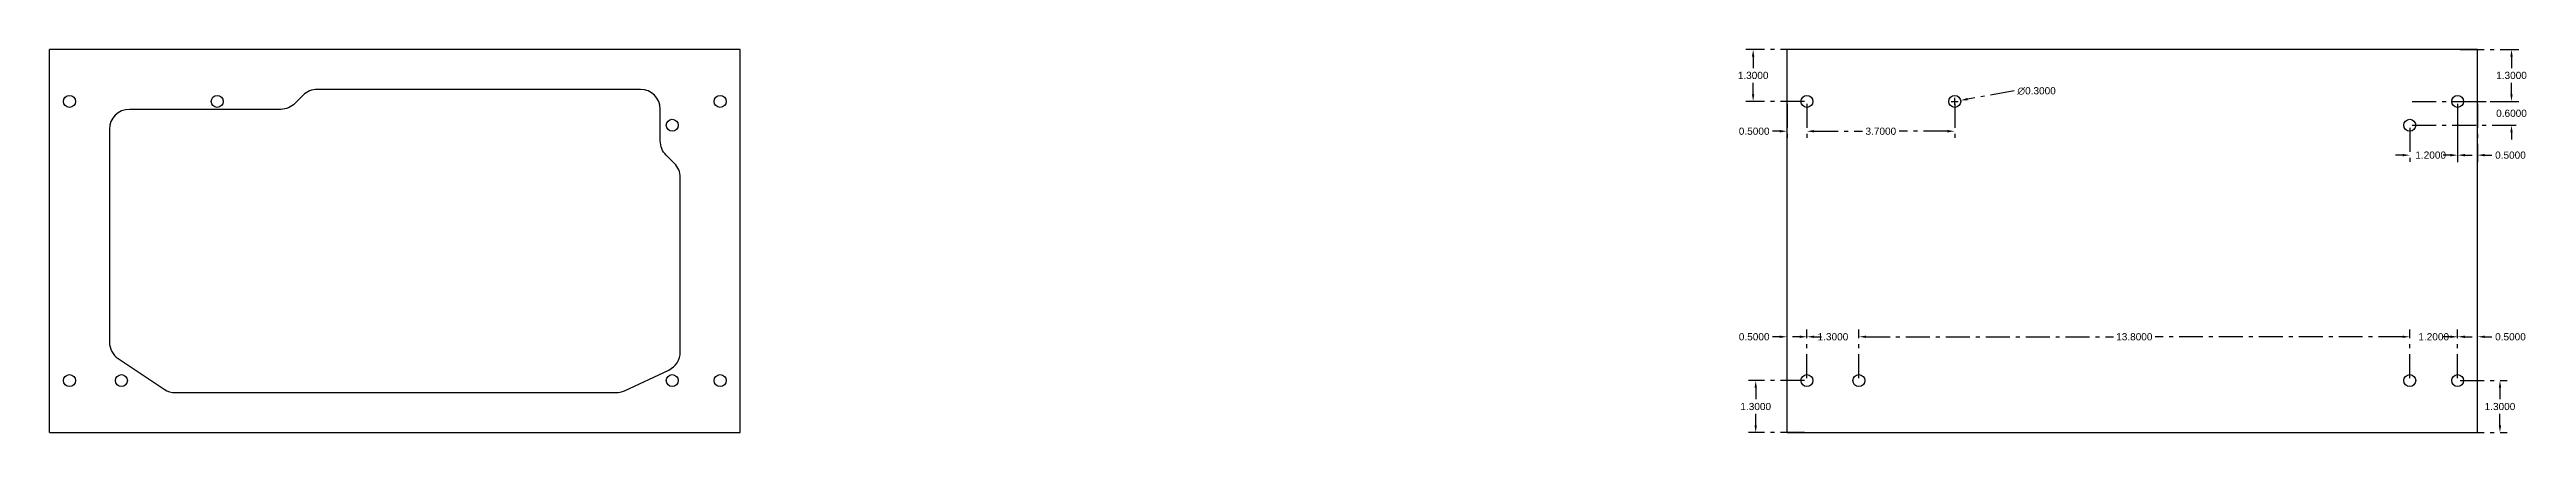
# Model space of a CAD drawing. Header units: millimetres. Extents: x 5 to 122, y 5 to 14.
# Drawn here: x 5.2 to 67.3, y 4.8 to 14.4 of the extents above; entities that cross this region are included whole.
import ezdxf

# ---------------------------------------------------------------- set-up
doc = ezdxf.new("R2010")
doc.units = ezdxf.units.MM
doc.header["$MEASUREMENT"] = 0
doc.linetypes.add('ACAD_ISO10W100', pattern=[18, 12, -3, 0, -3])
doc.layers.add('dim', color=3, linetype='ACAD_ISO10W100')
doc.layers.add('schita', color=2, linetype='Continuous')
doc.styles.get("Standard").update_dxf_attribs({"font": 'arial.ttf'})
doc.dimstyles.get("Standard").update_dxf_attribs({"dimtxt": 0.18, "dimasz": 0.18, "dimexe": 0.18, "dimexo": 0.0625, "dimgap": 0.09, "dimtad": 0, "dimtih": 1, "dimtoh": 1, "dimdec": 4, "dimzin": 0, "dimdsep": 46, "dimtxsty": 'Standard', "dimcen": 0.09, "dimadec": 0, "dimazin": 0, "dimtfac": 1, "dimtdec": 4, "dimtofl": 0, "dimtmove": 0, "dimatfit": 3, "dimfxl": 1, "dimtolj": 1, "dimtzin": 0, "dimarcsym": 0})

# ---------------------------------------------------------------- blocks, each defined once
blk = doc.blocks.new('*D7')
at = {"layer": 'dim', "color": 0, "lineweight": -2, "ltscale": 0.05, "transparency": 16777216}
for p, q in [((48.732, 13.056), (48.732, 12.19)), ((49.232, 13.056), (49.232, 12.19)), ((48.552, 12.37), (48.372, 12.37)), ((49.412, 12.37), (49.592, 12.37))]:
    blk.add_line(p, q, dxfattribs=at)
at = {"layer": 'dim', "color": 0, "ltscale": 0.05, "transparency": 16777216}
for points in [[(48.552, 12.4), (48.552, 12.34), (48.732, 12.37)], [(49.412, 12.4), (49.412, 12.34), (49.232, 12.37)]]:
    blk.add_solid(points, dxfattribs=at)
at = {"layer": 'dim', "color": 0, "ltscale": 0.05, "transparency": 16777216, "insert": (47.909, 12.37), "char_height": 0.18, "attachment_point": 5}
blk.add_mtext('\\A1;0.5000', dxfattribs=at)
blk = doc.blocks.new('*D1')
at = {"layer": 'dim', "color": 0, "lineweight": -2, "ltscale": 0.05, "transparency": 16777216}
for p, q in [((49.17, 14.419), (47.703, 14.419)), ((47.883, 14.239), (47.883, 13.951)), ((49.17, 13.119), (47.703, 13.119)), ((47.883, 13.299), (47.883, 13.587))]:
    blk.add_line(p, q, dxfattribs=at)
at = {"layer": 'dim', "color": 0, "ltscale": 0.05, "transparency": 16777216}
for points in [[(47.853, 14.239), (47.913, 14.239), (47.883, 14.419)], [(47.853, 13.299), (47.913, 13.299), (47.883, 13.119)]]:
    blk.add_solid(points, dxfattribs=at)
at = {"layer": 'dim', "color": 0, "ltscale": 0.05, "transparency": 16777216, "insert": (47.883, 13.769), "char_height": 0.18, "attachment_point": 5}
blk.add_mtext('\\A1;1.3000', dxfattribs=at)
blk = doc.blocks.new('*D8')
at = {"layer": 'dim', "color": 0, "lineweight": -2, "ltscale": 0.05, "transparency": 16777216}
for p, q in [((48.552, 7.218), (48.372, 7.218)), ((48.732, 6.181), (48.732, 7.398)), ((49.232, 6.181), (49.232, 7.398)), ((49.412, 7.218), (49.592, 7.218))]:
    blk.add_line(p, q, dxfattribs=at)
at = {"layer": 'dim', "color": 0, "ltscale": 0.05, "transparency": 16777216}
for points in [[(48.552, 7.248), (48.552, 7.188), (48.732, 7.218)], [(49.412, 7.248), (49.412, 7.188), (49.232, 7.218)]]:
    blk.add_solid(points, dxfattribs=at)
at = {"layer": 'dim', "color": 0, "ltscale": 0.05, "transparency": 16777216, "insert": (47.909, 7.218), "char_height": 0.18, "attachment_point": 5}
blk.add_mtext('\\A1;0.5000', dxfattribs=at)
blk = doc.blocks.new('*D2')
at = {"layer": 'dim', "color": 0, "lineweight": -2, "ltscale": 0.05, "transparency": 16777216}
for p, q in [((49.17, 6.119), (47.768, 6.119)), ((47.948, 5.939), (47.948, 5.651)), ((47.948, 4.999), (47.948, 5.287)), ((49.17, 4.819), (47.768, 4.819))]:
    blk.add_line(p, q, dxfattribs=at)
at = {"layer": 'dim', "color": 0, "ltscale": 0.05, "transparency": 16777216}
for points in [[(47.918, 5.939), (47.978, 5.939), (47.948, 6.119)], [(47.918, 4.999), (47.978, 4.999), (47.948, 4.819)]]:
    blk.add_solid(points, dxfattribs=at)
at = {"layer": 'dim', "color": 0, "ltscale": 0.05, "transparency": 16777216, "insert": (47.948, 5.469), "char_height": 0.18, "attachment_point": 5}
blk.add_mtext('\\A1;1.3000', dxfattribs=at)
blk = doc.blocks.new('*D9')
at = {"layer": 'dim', "color": 0, "lineweight": -2, "ltscale": 0.05, "transparency": 16777216}
for p, q in [((49.052, 7.218), (48.872, 7.218)), ((49.232, 6.181), (49.232, 7.398)), ((50.532, 6.181), (50.532, 7.398)), ((50.712, 7.218), (50.892, 7.218))]:
    blk.add_line(p, q, dxfattribs=at)
at = {"layer": 'dim', "color": 0, "ltscale": 0.05, "transparency": 16777216}
for points in [[(49.052, 7.248), (49.052, 7.188), (49.232, 7.218)], [(50.712, 7.248), (50.712, 7.188), (50.532, 7.218)]]:
    blk.add_solid(points, dxfattribs=at)
at = {"layer": 'dim', "color": 0, "ltscale": 0.05, "transparency": 16777216, "insert": (49.882, 7.218), "char_height": 0.18, "attachment_point": 5}
blk.add_mtext('\\A1;1.3000', dxfattribs=at)
blk = doc.blocks.new('*D10')
at = {"layer": 'dim', "color": 0, "lineweight": -2, "ltscale": 0.05, "transparency": 16777216}
for p, q in [((49.232, 13.056), (49.232, 12.19)), ((52.932, 13.056), (52.932, 12.19)), ((49.412, 12.37), (50.619, 12.37)), ((52.752, 12.37), (51.545, 12.37))]:
    blk.add_line(p, q, dxfattribs=at)
at = {"layer": 'dim', "color": 0, "ltscale": 0.05, "transparency": 16777216}
for points in [[(49.412, 12.4), (49.412, 12.34), (49.232, 12.37)], [(52.752, 12.4), (52.752, 12.34), (52.932, 12.37)]]:
    blk.add_solid(points, dxfattribs=at)
at = {"layer": 'dim', "color": 0, "ltscale": 0.05, "transparency": 16777216, "insert": (51.082, 12.37), "char_height": 0.18, "attachment_point": 5}
blk.add_mtext('\\A1;3.7000', dxfattribs=at)
blk = doc.blocks.new('*D11')
at = {"layer": 'dim', "color": 0, "lineweight": -2, "ltscale": 0.05, "transparency": 16777216}
for p, q in [((65.532, 13.056), (65.532, 11.591)), ((66.032, 13.056), (66.032, 11.591)), ((65.352, 11.771), (65.172, 11.771)), ((66.212, 11.771), (66.392, 11.771))]:
    blk.add_line(p, q, dxfattribs=at)
at = {"layer": 'dim', "color": 0, "ltscale": 0.05, "transparency": 16777216}
for points in [[(65.352, 11.801), (65.352, 11.741), (65.532, 11.771)], [(66.212, 11.801), (66.212, 11.741), (66.032, 11.771)]]:
    blk.add_solid(points, dxfattribs=at)
at = {"layer": 'dim', "color": 0, "ltscale": 0.05, "transparency": 16777216, "insert": (66.855, 11.771), "char_height": 0.18, "attachment_point": 5}
blk.add_mtext('\\A1;0.5000', dxfattribs=at)
blk = doc.blocks.new('*D3')
at = {"layer": 'dim', "color": 0, "lineweight": -2, "ltscale": 0.05, "transparency": 16777216}
for p, q in [((65.595, 14.419), (67.061, 14.419)), ((66.881, 14.239), (66.881, 13.951)), ((65.595, 13.119), (67.061, 13.119)), ((66.881, 13.299), (66.881, 13.587))]:
    blk.add_line(p, q, dxfattribs=at)
at = {"layer": 'dim', "color": 0, "ltscale": 0.05, "transparency": 16777216}
for points in [[(66.851, 14.239), (66.911, 14.239), (66.881, 14.419)], [(66.851, 13.299), (66.911, 13.299), (66.881, 13.119)]]:
    blk.add_solid(points, dxfattribs=at)
at = {"layer": 'dim', "color": 0, "ltscale": 0.05, "transparency": 16777216, "insert": (66.881, 13.769), "char_height": 0.18, "attachment_point": 5}
blk.add_mtext('\\A1;1.3000', dxfattribs=at)
blk = doc.blocks.new('*D12')
at = {"layer": 'dim', "color": 0, "lineweight": -2, "ltscale": 0.05, "transparency": 16777216}
for p, q in [((64.332, 12.456), (64.332, 11.591)), ((65.532, 12.456), (65.532, 11.591)), ((64.152, 11.771), (63.972, 11.771)), ((65.712, 11.771), (65.892, 11.771))]:
    blk.add_line(p, q, dxfattribs=at)
at = {"layer": 'dim', "color": 0, "ltscale": 0.05, "transparency": 16777216}
for points in [[(64.152, 11.801), (64.152, 11.741), (64.332, 11.771)], [(65.712, 11.801), (65.712, 11.741), (65.532, 11.771)]]:
    blk.add_solid(points, dxfattribs=at)
at = {"layer": 'dim', "color": 0, "ltscale": 0.05, "transparency": 16777216, "insert": (64.856, 11.771), "char_height": 0.18, "attachment_point": 5}
blk.add_mtext('\\A1;1.2000', dxfattribs=at)
blk = doc.blocks.new('*D4')
at = {"layer": 'dim', "color": 0, "lineweight": -2, "ltscale": 0.05, "transparency": 16777216}
for p, q in [((64.395, 13.119), (67.061, 13.119)), ((66.881, 13.299), (66.881, 13.479)), ((64.395, 12.519), (67.061, 12.519)), ((66.881, 12.339), (66.881, 12.159))]:
    blk.add_line(p, q, dxfattribs=at)
at = {"layer": 'dim', "color": 0, "ltscale": 0.05, "transparency": 16777216}
for points in [[(66.851, 13.299), (66.911, 13.299), (66.881, 13.119)], [(66.851, 12.339), (66.911, 12.339), (66.881, 12.519)]]:
    blk.add_solid(points, dxfattribs=at)
at = {"layer": 'dim', "color": 0, "ltscale": 0.05, "transparency": 16777216, "insert": (66.881, 12.819), "char_height": 0.18, "attachment_point": 5}
blk.add_mtext('\\A1;0.6000', dxfattribs=at)
blk = doc.blocks.new('*D13')
at = {"layer": 'dim', "color": 0, "lineweight": -2, "ltscale": 0.05, "transparency": 16777216}
for p, q in [((65.595, 6.119), (66.772, 6.119)), ((66.592, 5.939), (66.592, 5.651)), ((66.592, 4.999), (66.592, 5.287)), ((65.595, 4.819), (66.772, 4.819))]:
    blk.add_line(p, q, dxfattribs=at)
at = {"layer": 'dim', "color": 0, "ltscale": 0.05, "transparency": 16777216}
for points in [[(66.562, 5.939), (66.622, 5.939), (66.592, 6.119)], [(66.562, 4.999), (66.622, 4.999), (66.592, 4.819)]]:
    blk.add_solid(points, dxfattribs=at)
at = {"layer": 'dim', "color": 0, "ltscale": 0.05, "transparency": 16777216, "insert": (66.592, 5.469), "char_height": 0.18, "attachment_point": 5}
blk.add_mtext('\\A1;1.3000', dxfattribs=at)
blk = doc.blocks.new('*D14')
at = {"layer": 'dim', "color": 0, "lineweight": -2, "ltscale": 0.05, "transparency": 16777216}
for p, q in [((64.152, 7.218), (63.972, 7.218)), ((64.332, 6.181), (64.332, 7.398)), ((65.532, 6.181), (65.532, 7.398)), ((65.712, 7.218), (65.892, 7.218))]:
    blk.add_line(p, q, dxfattribs=at)
at = {"layer": 'dim', "color": 0, "ltscale": 0.05, "transparency": 16777216}
for points in [[(64.152, 7.248), (64.152, 7.188), (64.332, 7.218)], [(65.712, 7.248), (65.712, 7.188), (65.532, 7.218)]]:
    blk.add_solid(points, dxfattribs=at)
at = {"layer": 'dim', "color": 0, "ltscale": 0.05, "transparency": 16777216, "insert": (64.932, 7.218), "char_height": 0.18, "attachment_point": 5}
blk.add_mtext('\\A1;1.2000', dxfattribs=at)
blk = doc.blocks.new('*D5')
at = {"layer": 'dim', "color": 0, "lineweight": -2, "ltscale": 0.05, "transparency": 16777216}
for p, q in [((65.352, 7.218), (65.172, 7.218)), ((65.532, 6.181), (65.532, 7.398)), ((66.032, 6.181), (66.032, 7.398)), ((66.212, 7.218), (66.392, 7.218))]:
    blk.add_line(p, q, dxfattribs=at)
at = {"layer": 'dim', "color": 0, "ltscale": 0.05, "transparency": 16777216}
for points in [[(65.352, 7.248), (65.352, 7.188), (65.532, 7.218)], [(66.212, 7.248), (66.212, 7.188), (66.032, 7.218)]]:
    blk.add_solid(points, dxfattribs=at)
at = {"layer": 'dim', "color": 0, "ltscale": 0.05, "transparency": 16777216, "insert": (66.855, 7.218), "char_height": 0.18, "attachment_point": 5}
blk.add_mtext('\\A1;0.5000', dxfattribs=at)
blk = doc.blocks.new('*D6')
at = {"layer": 'dim', "color": 0, "lineweight": -2, "ltscale": 0.05, "transparency": 16777216}
for p, q in [((50.532, 6.181), (50.532, 7.398)), ((50.712, 7.218), (56.907, 7.218)), ((64.152, 7.218), (57.957, 7.218)), ((64.332, 6.181), (64.332, 7.398))]:
    blk.add_line(p, q, dxfattribs=at)
at = {"layer": 'dim', "color": 0, "ltscale": 0.05, "transparency": 16777216}
for points in [[(50.712, 7.248), (50.712, 7.188), (50.532, 7.218)], [(64.152, 7.248), (64.152, 7.188), (64.332, 7.218)]]:
    blk.add_solid(points, dxfattribs=at)
at = {"layer": 'dim', "color": 0, "ltscale": 0.05, "transparency": 16777216, "insert": (57.432, 7.218), "char_height": 0.18, "attachment_point": 5}
blk.add_mtext('\\A1;13.8000', dxfattribs=at)
blk = doc.blocks.new('*D15')
at = {"layer": 'dim', "color": 0, "lineweight": -2, "ltscale": 0.05, "transparency": 16777216}
for p, q in [((52.842, 13.119), (53.022, 13.119)), ((52.932, 13.029), (52.932, 13.209)), ((54.421, 13.379), (53.257, 13.176))]:
    blk.add_line(p, q, dxfattribs=at)
at = {"layer": 'dim', "color": 0, "ltscale": 0.05, "transparency": 16777216}
blk.add_solid([(53.252, 13.205), (53.262, 13.146), (53.08, 13.145)], dxfattribs=at)
at = {"layer": 'dim', "color": 0, "ltscale": 0.05, "transparency": 16777216, "insert": (54.983, 13.379), "char_height": 0.18, "attachment_point": 5}
blk.add_mtext('\\A1;∅0.3000', dxfattribs=at)

msp = doc.modelspace()

# ---------------------------------------------------------------- linework, layer by layer
at = {"layer": 'schita', "ltscale": 0.05}
for p, q in [((22.50691, 14.4189), (5.20691, 14.4189)), ((5.20691, 4.8189), (5.20691, 14.4189)), ((22.50691, 4.8189), (22.50691, 14.4189)), ((66.03217, 14.4189), (48.73217, 14.4189)), ((48.73217, 4.8189), (48.73217, 14.4189)), ((66.03217, 4.8189), (66.03217, 14.4189)), ((5.20691, 4.8189), (22.50691, 4.8189)), ((48.73217, 4.8189), (66.03217, 4.8189))]:
    msp.add_line(p, q, dxfattribs=at)
msp.add_lwpolyline([(20.65336, 11.77245, -0.19891237), (20.50691, 12.126), (20.50691, 12.9189, 0.41421356), (20.00691, 13.4189), (11.91402, 13.4189, 0.19891237), (11.56047, 13.27245), (11.35336, 13.06534, -0.19891237), (10.99981, 12.9189), (7.20691, 12.9189, 0.41421356), (6.70691, 12.4189), (6.70691, 9.6189), (6.70691, 7.08649, 0.25076489), (6.92956, 6.67046), (8.08095, 5.90287, 0.14806874), (8.3583, 5.8189), (19.39599, 5.8189, 0.10959241), (19.60743, 5.8658), (20.71836, 6.38424, 0.29139345), (21.00691, 6.83733), (21.00691, 11.09139), (21.00691, 11.21179, 0.19891237), (20.86047, 11.56534)], format="xyb", close=True, dxfattribs=at)
for centre in [(5.70691, 13.1189), (9.40691, 13.1189), (22.00691, 13.1189), (49.23217, 13.1189), (52.93217, 13.1189), (65.53217, 13.1189), (20.80691, 12.5189), (64.33217, 12.5189), (5.70691, 6.1189), (7.00691, 6.1189), (20.80691, 6.1189), (22.00691, 6.1189), (49.23217, 6.1189), (50.53217, 6.1189), (64.33217, 6.1189), (65.53217, 6.1189)]:
    msp.add_circle(centre, 0.15, dxfattribs=at)

# ---------------------------------------------------------------- dimensions: what is measured, and where the dimension line sits
at = {"layer": 'dim', "ltscale": 0.05}
for base, p1, p2, picture, middle in [((47.8831, 14.4189), (49.23217, 13.1189), (49.23217, 14.4189), '*D1', (47.8831, 13.7689)), ((66.88077, 14.4189), (65.53217, 13.1189), (65.53217, 14.4189), '*D3', (66.88077, 13.7689)), ((47.94847, 4.8189), (49.23217, 6.1189), (49.23217, 4.8189), '*D2', (47.94847, 5.4689)), ((66.59174, 4.8189), (65.53217, 6.1189), (65.53217, 4.8189), '*D13', (66.59174, 5.4689))]:
    dim = msp.add_linear_dim(base=base, p1=p1, p2=p2, angle=90, dimstyle='Standard', dxfattribs=at)
    dim.commit()
    dim.dimension.update_dxf_attribs({"geometry": picture, "text_midpoint": middle})
for base, p1, p2, picture, middle in [((48.73217, 12.37041), (49.23217, 13.1189), (48.73217, 13.1189), '*D7', (47.90885, 12.37041)), ((52.93217, 12.37041), (49.23217, 13.1189), (52.93217, 13.1189), '*D10', (51.08217, 12.37041)), ((66.03217, 11.77133), (65.53217, 13.1189), (66.03217, 13.1189), '*D11', (66.85549, 11.77133)), ((50.53217, 7.21828), (49.23217, 6.1189), (50.53217, 6.1189), '*D9', (49.88217, 7.21828)), ((64.33217, 7.21828), (50.53217, 6.1189), (64.33217, 6.1189), '*D6', (57.43217, 7.21828)), ((64.33217, 7.21828), (65.53217, 6.1189), (64.33217, 6.1189), '*D14', (64.93217, 7.21828))]:
    dim = msp.add_linear_dim(base=base, p1=p1, p2=p2, dimstyle='Standard', dxfattribs=at)
    dim.commit()
    dim.dimension.update_dxf_attribs({"geometry": picture, "text_midpoint": middle})
dim = msp.add_diameter_dim_2p(p1=(52.7844, 13.0931), p2=(53.07993, 13.14469), dimstyle='Standard', dxfattribs=at)
dim.commit()
dim.dimension.update_dxf_attribs({"geometry": '*D15', "text_midpoint": (54.42133, 13.37888), "dimtype": 163})
dim = msp.add_linear_dim(base=(66.88077, 13.1189), p1=(64.33217, 12.5189), p2=(64.33217, 13.1189), angle=90, dimstyle='Standard', dxfattribs=at)
dim.commit()
dim.dimension.update_dxf_attribs({"geometry": '*D4', "text_midpoint": (66.88077, 12.8189), "dimtype": 160})
for base, p1, p2, picture, middle in [((65.53217, 11.77133), (64.33217, 12.5189), (65.53217, 12.5189), '*D12', (64.85612, 11.77133)), ((48.73217, 7.21828), (49.23217, 6.1189), (48.73217, 6.1189), '*D8', (47.90885, 7.21828)), ((66.03217, 7.21828), (65.53217, 6.1189), (66.03217, 6.1189), '*D5', (66.85549, 7.21828))]:
    dim = msp.add_linear_dim(base=base, p1=p1, p2=p2, dimstyle='Standard', dxfattribs=at)
    dim.commit()
    dim.dimension.update_dxf_attribs({"geometry": picture, "text_midpoint": middle, "dimtype": 160})

doc.saveas('drawing.dxf')
